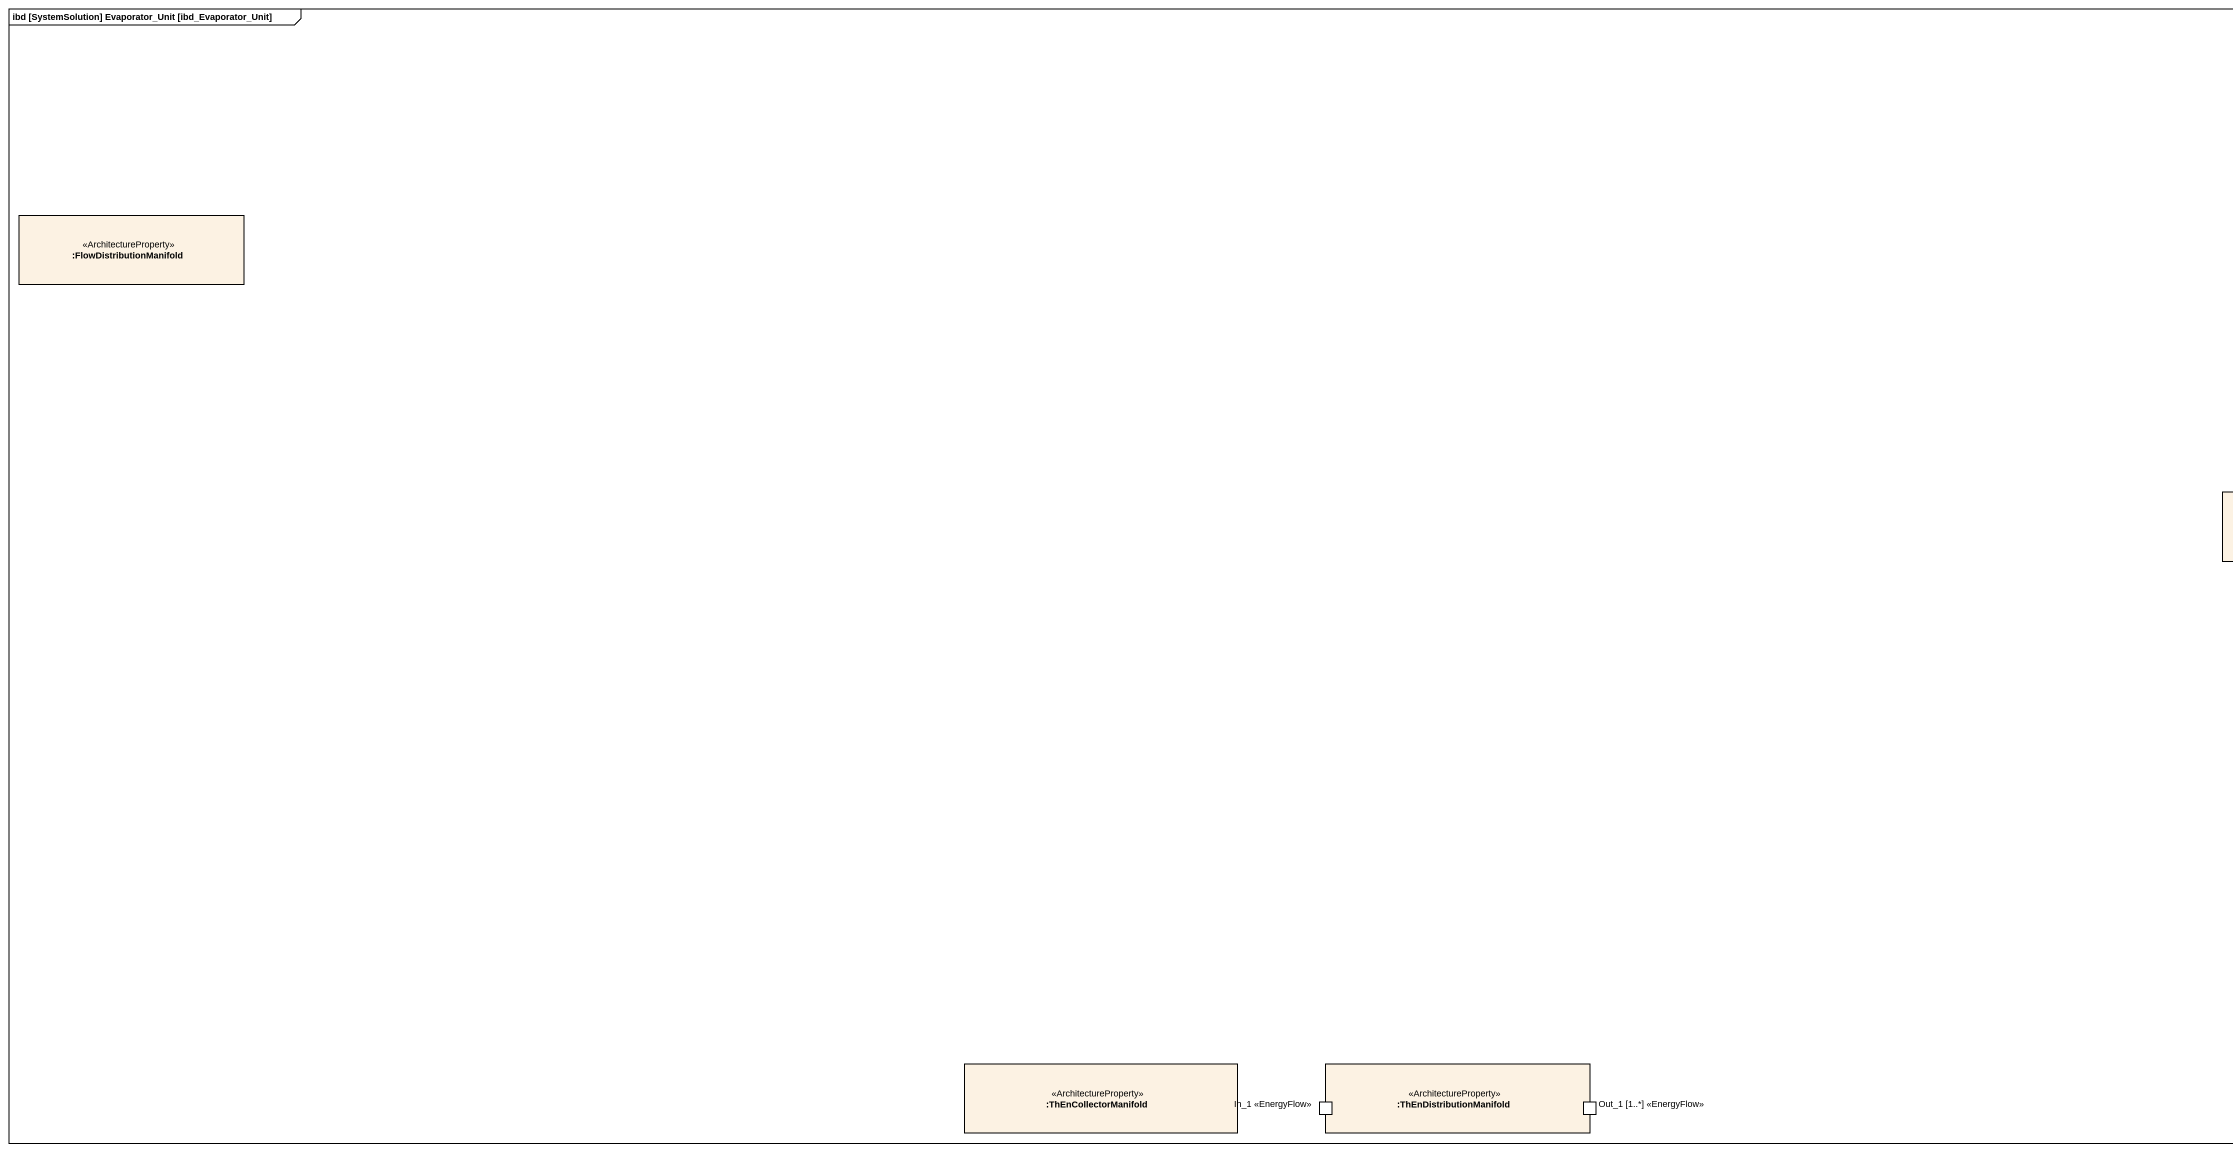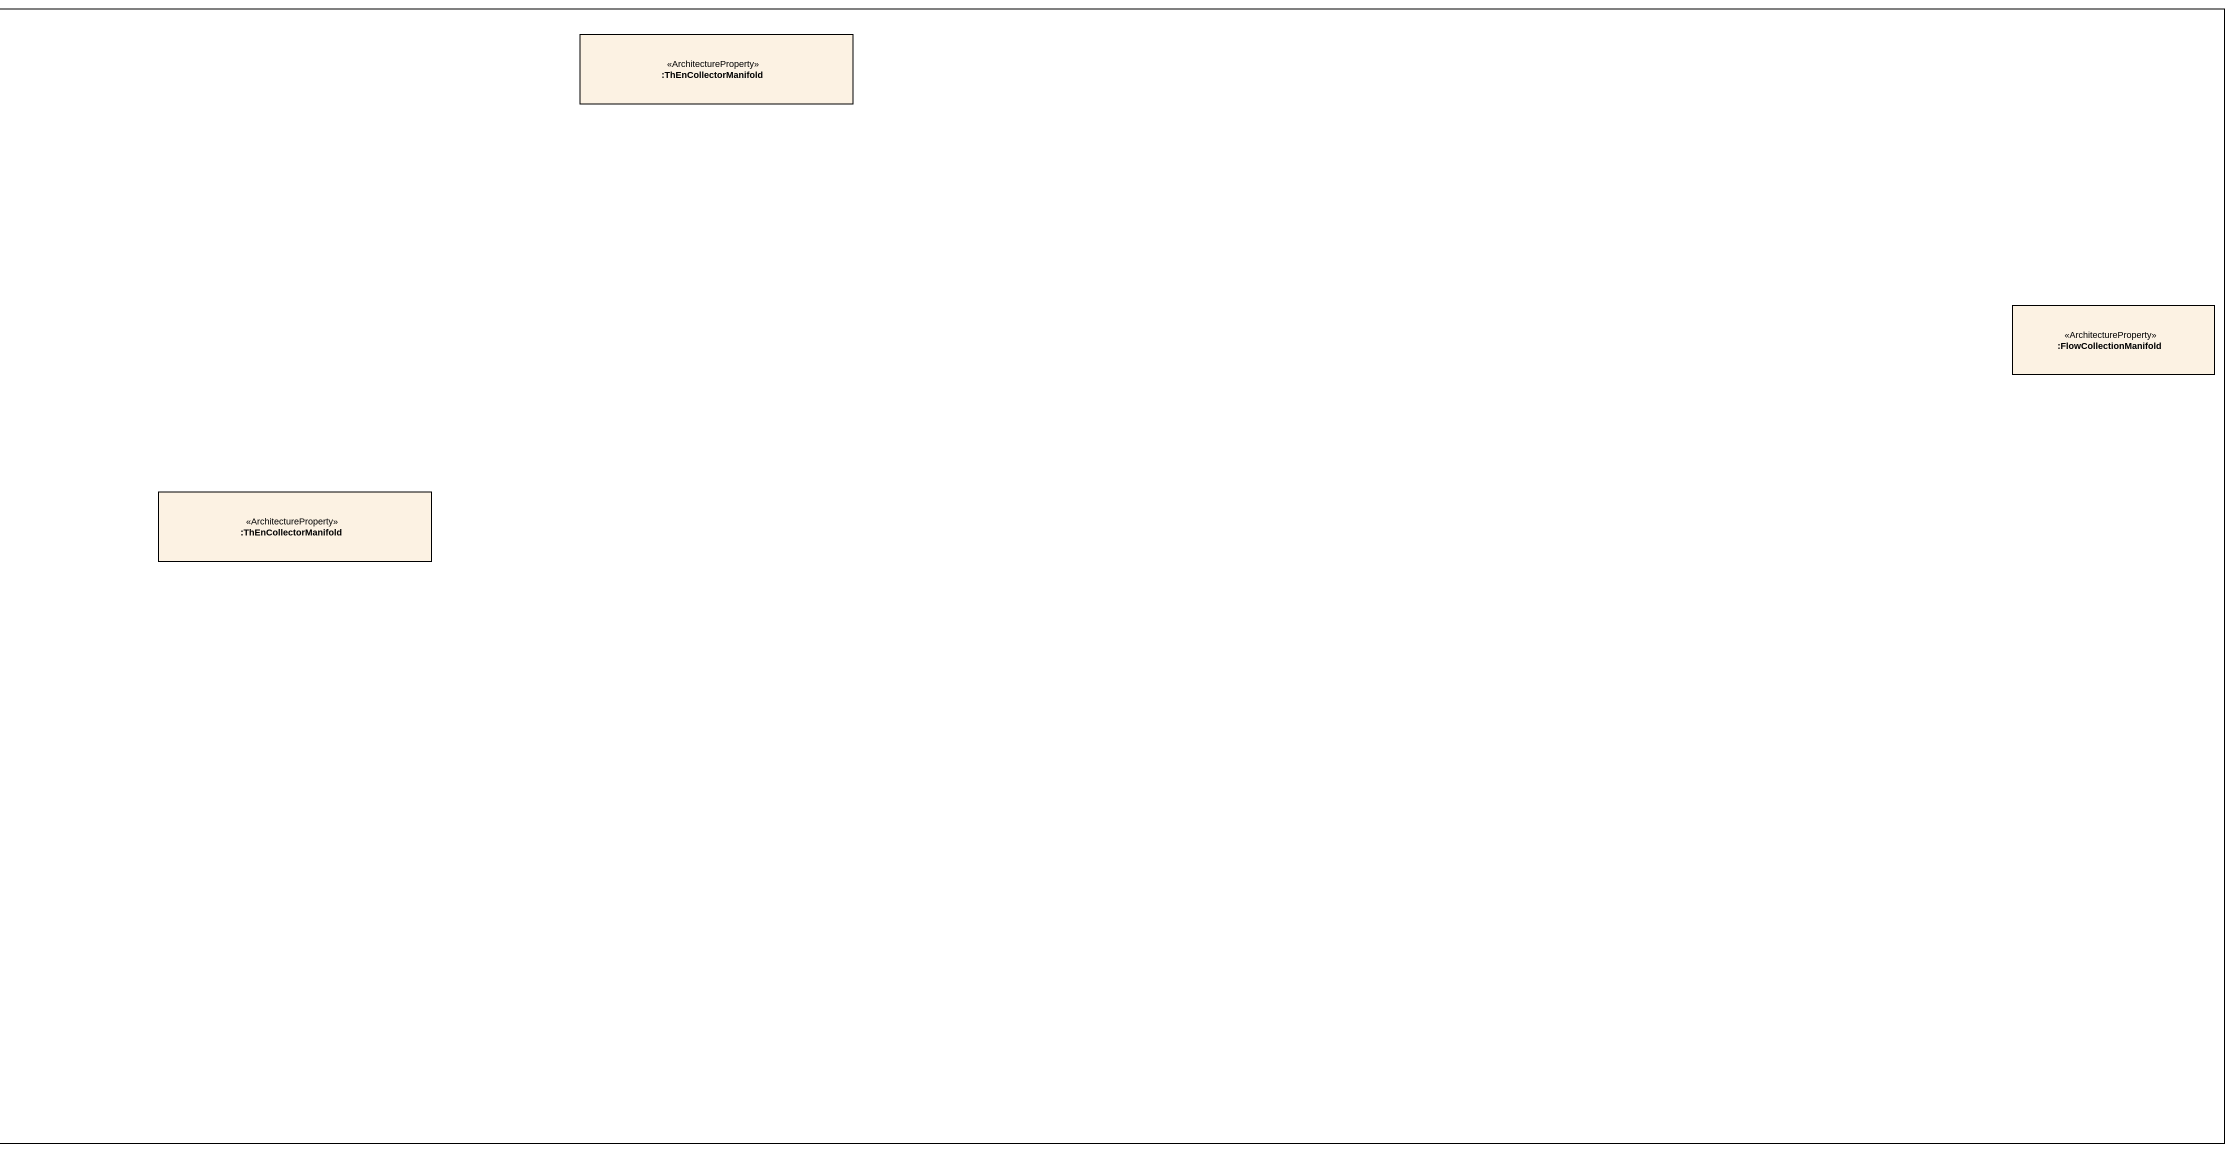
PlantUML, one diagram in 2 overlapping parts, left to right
@startuml
mainframe ibd [SystemSolution] Evaporator_Unit [ibd_Evaporator_Unit]
rectangle ":ThEnCollectorManifold" as ThEnCollectorManifold <<ArchitectureProperty>>
rectangle ":FlowDistributionManifold" as FlowDistributionManifold <<ArchitectureProperty>>
rectangle ":FlowCollectionManifold" as FlowCollectionManifold <<ArchitectureProperty>>
rectangle ":ThEnCollectorManifold" as ThEnCollectorManifold_2 <<ArchitectureProperty>>
rectangle ":ThEnCollectorManifold" as ThEnCollectorManifold_3 <<ArchitectureProperty>>
rectangle ":ThEnDistributionManifold" as ThEnDistributionManifold <<ArchitectureProperty>> {
  port "In_1 <<EnergyFlow>>" as In_1_EnergyFlow
  port "Out_1 [1..*] <<EnergyFlow>>" as Out_1_1_EnergyFlow
}
@enduml
